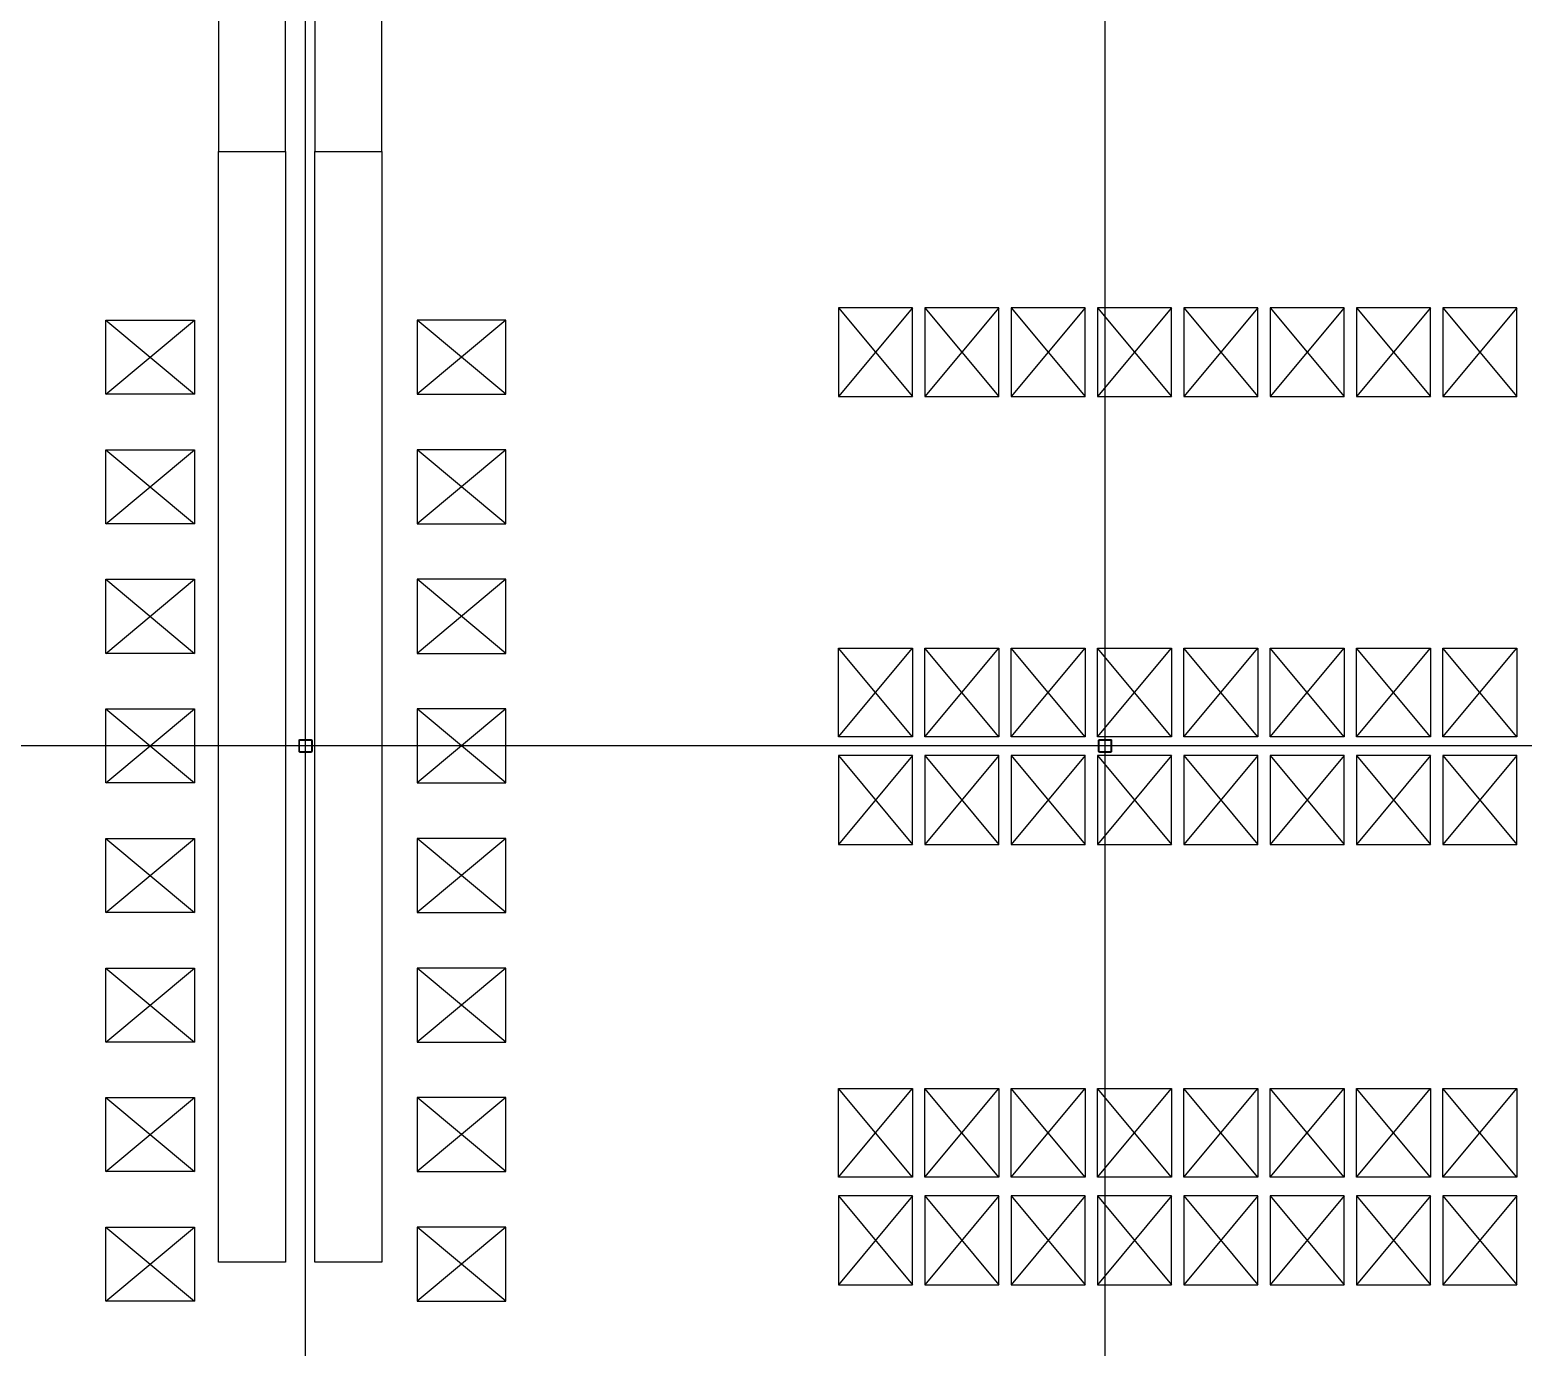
# Model space of a CAD drawing. Header units: millimetres. Extents: x 626570 to 643256, y 6233 to 11343.
# Drawn here: x 641635 to 642442, y 7682 to 8393 of the extents above; entities that cross this region are included whole.
import ezdxf

# ---------------------------------------------------------------- set-up
doc = ezdxf.new("R2010")
doc.units = ezdxf.units.MM
doc.header["$LTSCALE"] = 4000
doc.header["$MEASUREMENT"] = 0
doc.linetypes.add('DASHDOT', pattern=[1, 0.5, -0.25, 0, -0.25])
for name, color, linetype in [('26', 4, 'CONTINUOUS'), ('32', 4, 'CONTINUOUS'), ('MASTERFOUNDATION_1', 4, 'DASHDOT'), ('MASTERFOUNDATION_25', 7, 'CONTINUOUS'), ('SORTER', 4, 'CONTINUOUS')]:
    doc.layers.add(name, color=color, linetype=linetype)

msp = doc.modelspace()

# ---------------------------------------------------------------- linework, layer by layer
at = {"layer": '26', "linetype": 'Continuous'}
for p, q in [((641676.02, 8196.63), (641676.02, 8236.63)), ((641676.02, 8236.63), (641724.02, 8236.63)), ((641676.02, 8196.63), (641724.02, 8236.63)), ((641676.02, 8236.63), (641724.02, 8196.63)), ((641724.02, 8236.63), (641724.02, 8196.63)), ((641892.27, 8236.63), (641844.27, 8236.63)), ((641892.27, 8196.63), (641844.27, 8236.63)), ((641892.27, 8236.63), (641844.27, 8196.63)), ((641844.27, 8236.63), (641844.27, 8196.63)), ((641892.27, 8196.63), (641892.27, 8236.63)), ((641724.02, 8196.63), (641676.02, 8196.63)), ((641844.27, 8196.63), (641892.27, 8196.63)), ((641676.02, 8126.62), (641676.02, 8166.63)), ((641676.02, 8166.63), (641724.02, 8126.62)), ((641676.02, 8126.62), (641724.02, 8166.63)), ((641676.02, 8166.63), (641724.02, 8166.63)), ((641724.02, 8166.63), (641724.02, 8126.62)), ((641892.27, 8166.63), (641844.27, 8126.62)), ((641892.27, 8126.62), (641844.27, 8166.63)), ((641844.27, 8166.63), (641844.27, 8126.62)), ((641892.27, 8166.63), (641844.27, 8166.63)), ((641892.27, 8126.62), (641892.27, 8166.63)), ((641724.02, 8126.62), (641676.02, 8126.62)), ((641844.27, 8126.62), (641892.27, 8126.62)), ((641676.02, 8056.62), (641676.02, 8096.62)), ((641676.02, 8096.62), (641724.02, 8096.62)), ((641676.02, 8056.62), (641724.02, 8096.62)), ((641676.02, 8096.62), (641724.02, 8056.62)), ((641724.02, 8096.62), (641724.02, 8056.62)), ((641892.27, 8096.62), (641844.27, 8096.62)), ((641892.27, 8096.62), (641844.27, 8056.62)), ((641892.27, 8056.62), (641844.27, 8096.62)), ((641844.27, 8096.62), (641844.27, 8056.62)), ((641892.27, 8056.62), (641892.27, 8096.62)), ((641724.02, 8056.62), (641676.02, 8056.62)), ((641844.27, 8056.62), (641892.27, 8056.62)), ((641676.02, 7986.62), (641676.02, 8026.62)), ((641676.02, 7986.62), (641724.02, 8026.62)), ((641676.02, 8026.62), (641724.02, 7986.62)), ((641676.02, 8026.62), (641724.02, 8026.62)), ((641724.02, 8026.62), (641724.02, 7986.62)), ((641892.27, 8026.62), (641844.27, 7986.62)), ((641892.27, 7986.62), (641844.27, 8026.62)), ((641844.27, 8026.62), (641844.27, 7986.62)), ((641892.27, 8026.62), (641844.27, 8026.62)), ((641892.27, 7986.62), (641892.27, 8026.62)), ((641724.02, 7986.62), (641676.02, 7986.62)), ((641844.27, 7986.62), (641892.27, 7986.62)), ((641676.02, 7916.62), (641676.02, 7956.62)), ((641676.02, 7956.62), (641724.02, 7956.62)), ((641676.02, 7916.62), (641724.02, 7956.62)), ((641676.02, 7956.62), (641724.02, 7916.62)), ((641724.02, 7956.62), (641724.02, 7916.62)), ((641892.27, 7956.62), (641844.27, 7956.62)), ((641892.27, 7916.62), (641844.27, 7956.62)), ((641892.27, 7956.62), (641844.27, 7916.62)), ((641844.27, 7956.62), (641844.27, 7916.62)), ((641892.27, 7916.62), (641892.27, 7956.62)), ((641724.02, 7916.62), (641676.02, 7916.62)), ((641844.27, 7916.62), (641892.27, 7916.62)), ((641676.02, 7846.62), (641676.02, 7886.62)), ((641676.02, 7886.62), (641724.02, 7886.62)), ((641676.02, 7886.62), (641724.02, 7846.62)), ((641676.02, 7846.62), (641724.02, 7886.62)), ((641724.02, 7886.62), (641724.02, 7846.62)), ((641892.27, 7886.62), (641844.27, 7886.62)), ((641892.27, 7886.62), (641844.27, 7846.62)), ((641892.27, 7846.62), (641844.27, 7886.62)), ((641844.27, 7886.62), (641844.27, 7846.62)), ((641892.27, 7846.62), (641892.27, 7886.62)), ((641724.02, 7846.62), (641676.02, 7846.62)), ((641844.27, 7846.62), (641892.27, 7846.62)), ((641676.02, 7776.62), (641676.02, 7816.62)), ((641676.02, 7816.62), (641724.02, 7816.62)), ((641676.02, 7776.62), (641724.02, 7816.62)), ((641676.02, 7816.62), (641724.02, 7776.62)), ((641724.02, 7816.62), (641724.02, 7776.62)), ((641892.27, 7816.62), (641844.27, 7816.62)), ((641892.27, 7816.62), (641844.27, 7776.62)), ((641892.27, 7776.62), (641844.27, 7816.62)), ((641844.27, 7816.62), (641844.27, 7776.62)), ((641892.27, 7776.62), (641892.27, 7816.62)), ((641724.02, 7776.62), (641676.02, 7776.62)), ((641844.27, 7776.62), (641892.27, 7776.62)), ((641676.02, 7706.62), (641676.02, 7746.62)), ((641676.02, 7746.62), (641724.02, 7746.62)), ((641676.02, 7706.62), (641724.02, 7746.62)), ((641676.02, 7746.62), (641724.02, 7706.62)), ((641724.02, 7746.62), (641724.02, 7706.62)), ((641892.27, 7746.62), (641844.27, 7746.62)), ((641892.27, 7746.62), (641844.27, 7706.62)), ((641892.27, 7706.62), (641844.27, 7746.62)), ((641844.27, 7746.62), (641844.27, 7706.62)), ((641892.27, 7706.62), (641892.27, 7746.62)), ((641724.02, 7706.62), (641676.02, 7706.62)), ((641844.27, 7706.62), (641892.27, 7706.62))]:
    msp.add_line(p, q, dxfattribs=at)
at = {"layer": '32', "linetype": 'Continuous'}
for p, q in [((642071.87, 8243.37), (642071.87, 8195.37)), ((642111.87, 8243.37), (642071.87, 8195.37)), ((642071.87, 8243.37), (642111.87, 8195.37)), ((642111.87, 8243.37), (642071.87, 8243.37)), ((642111.87, 8195.37), (642111.87, 8243.37)), ((642118.53, 8243.37), (642118.53, 8195.37)), ((642118.53, 8243.37), (642158.53, 8195.37)), ((642158.53, 8243.37), (642118.53, 8195.37)), ((642158.53, 8243.37), (642118.53, 8243.37)), ((642158.53, 8195.37), (642158.53, 8243.37)), ((642165.19, 8243.37), (642165.19, 8195.37)), ((642165.19, 8243.37), (642205.2, 8195.37)), ((642205.2, 8243.37), (642165.19, 8195.37)), ((642205.2, 8243.37), (642165.19, 8243.37)), ((642205.2, 8195.37), (642205.2, 8243.37)), ((642211.86, 8243.37), (642211.86, 8195.37)), ((642211.86, 8243.37), (642251.86, 8195.37)), ((642251.86, 8243.37), (642211.86, 8195.37)), ((642251.86, 8243.37), (642211.86, 8243.37)), ((642251.86, 8195.37), (642251.86, 8243.37)), ((642258.52, 8243.37), (642258.52, 8195.37)), ((642258.52, 8243.37), (642298.52, 8195.37)), ((642298.52, 8243.37), (642258.52, 8195.37)), ((642298.52, 8243.37), (642258.52, 8243.37)), ((642298.52, 8195.37), (642298.52, 8243.37)), ((642305.19, 8243.37), (642345.19, 8195.37)), ((642345.19, 8243.37), (642305.19, 8195.37)), ((642345.19, 8243.37), (642305.19, 8243.37)), ((642305.19, 8243.37), (642305.19, 8195.37)), ((642345.19, 8195.37), (642345.19, 8243.37)), ((642351.85, 8243.37), (642351.85, 8195.37)), ((642351.85, 8243.37), (642391.85, 8195.37)), ((642391.85, 8243.37), (642351.85, 8195.37)), ((642391.85, 8243.37), (642351.85, 8243.37)), ((642391.85, 8195.37), (642391.85, 8243.37)), ((642398.52, 8243.37), (642398.52, 8195.37)), ((642398.52, 8243.37), (642438.52, 8195.37)), ((642438.52, 8243.37), (642398.52, 8195.37)), ((642438.52, 8243.37), (642398.52, 8243.37)), ((642438.52, 8195.37), (642438.52, 8243.37)), ((642071.87, 8195.37), (642111.87, 8195.37)), ((642118.53, 8195.37), (642158.53, 8195.37)), ((642165.19, 8195.37), (642205.2, 8195.37)), ((642211.86, 8195.37), (642251.86, 8195.37)), ((642258.52, 8195.37), (642298.52, 8195.37)), ((642305.19, 8195.37), (642345.19, 8195.37)), ((642351.85, 8195.37), (642391.85, 8195.37)), ((642398.52, 8195.37), (642438.52, 8195.37)), ((642071.87, 8011.46), (642071.87, 8059.46)), ((642111.87, 8011.46), (642071.87, 8059.46)), ((642071.87, 8011.46), (642111.87, 8059.46)), ((642071.87, 8059.46), (642111.87, 8059.46)), ((642111.87, 8059.46), (642111.87, 8011.46)), ((642118.53, 8011.46), (642118.53, 8059.46)), ((642118.53, 8011.46), (642158.53, 8059.46)), ((642158.53, 8011.46), (642118.53, 8059.46)), ((642118.53, 8059.46), (642158.53, 8059.46)), ((642158.53, 8059.46), (642158.53, 8011.46)), ((642165.19, 8011.46), (642165.19, 8059.46)), ((642165.19, 8011.46), (642205.2, 8059.46)), ((642205.2, 8011.46), (642165.19, 8059.46)), ((642165.19, 8059.46), (642205.2, 8059.46)), ((642205.2, 8059.46), (642205.2, 8011.46)), ((642211.86, 8011.46), (642211.86, 8059.46)), ((642211.86, 8011.46), (642251.86, 8059.46)), ((642251.86, 8011.46), (642211.86, 8059.46)), ((642211.86, 8059.46), (642251.86, 8059.46)), ((642251.86, 8059.46), (642251.86, 8011.46)), ((642258.52, 8011.46), (642258.52, 8059.46)), ((642258.52, 8011.46), (642298.52, 8059.46)), ((642298.52, 8011.46), (642258.52, 8059.46)), ((642258.52, 8059.46), (642298.52, 8059.46)), ((642298.52, 8059.46), (642298.52, 8011.46)), ((642305.19, 8011.46), (642345.19, 8059.46)), ((642345.19, 8011.46), (642305.19, 8059.46)), ((642305.19, 8059.46), (642345.19, 8059.46)), ((642305.19, 8011.46), (642305.19, 8059.46)), ((642345.19, 8059.46), (642345.19, 8011.46)), ((642351.85, 8011.46), (642351.85, 8059.46)), ((642351.85, 8011.46), (642391.85, 8059.46)), ((642391.85, 8011.46), (642351.85, 8059.46)), ((642351.85, 8059.46), (642391.85, 8059.46)), ((642391.85, 8059.46), (642391.85, 8011.46)), ((642398.52, 8011.46), (642398.52, 8059.46)), ((642398.52, 8011.46), (642438.52, 8059.46)), ((642438.52, 8011.46), (642398.52, 8059.46)), ((642398.52, 8059.46), (642438.52, 8059.46)), ((642438.52, 8059.46), (642438.52, 8011.46)), ((642111.87, 8011.46), (642071.87, 8011.46)), ((642158.53, 8011.46), (642118.53, 8011.46)), ((642205.2, 8011.46), (642165.19, 8011.46)), ((642251.86, 8011.46), (642211.86, 8011.46)), ((642298.52, 8011.46), (642258.52, 8011.46)), ((642345.19, 8011.46), (642305.19, 8011.46)), ((642391.85, 8011.46), (642351.85, 8011.46)), ((642438.52, 8011.46), (642398.52, 8011.46)), ((642071.87, 8001.36), (642071.87, 7953.36)), ((642111.87, 8001.36), (642071.87, 7953.36)), ((642071.87, 8001.36), (642111.87, 7953.36)), ((642111.87, 8001.36), (642071.87, 8001.36)), ((642111.87, 7953.36), (642111.87, 8001.36)), ((642118.53, 8001.36), (642118.53, 7953.36)), ((642118.53, 8001.36), (642158.53, 7953.36)), ((642158.53, 8001.36), (642118.53, 7953.36)), ((642158.53, 8001.36), (642118.53, 8001.36)), ((642158.53, 7953.36), (642158.53, 8001.36)), ((642165.19, 8001.36), (642165.19, 7953.36)), ((642165.19, 8001.36), (642205.2, 7953.36)), ((642205.2, 8001.36), (642165.19, 7953.36)), ((642205.2, 8001.36), (642165.19, 8001.36)), ((642205.2, 7953.36), (642205.2, 8001.36)), ((642211.86, 8001.36), (642211.86, 7953.36)), ((642211.86, 8001.36), (642251.86, 7953.36)), ((642251.86, 8001.36), (642211.86, 7953.36)), ((642251.86, 8001.36), (642211.86, 8001.36)), ((642251.86, 7953.36), (642251.86, 8001.36)), ((642258.52, 8001.36), (642258.52, 7953.36)), ((642258.52, 8001.36), (642298.52, 7953.36)), ((642298.52, 8001.36), (642258.52, 7953.36)), ((642298.52, 8001.36), (642258.52, 8001.36)), ((642298.52, 7953.36), (642298.52, 8001.36)), ((642305.19, 8001.36), (642345.19, 7953.36)), ((642345.19, 8001.36), (642305.19, 7953.36)), ((642345.19, 8001.36), (642305.19, 8001.36)), ((642305.19, 8001.36), (642305.19, 7953.36)), ((642345.19, 7953.36), (642345.19, 8001.36)), ((642351.85, 8001.36), (642351.85, 7953.36)), ((642351.85, 8001.36), (642391.85, 7953.36)), ((642391.85, 8001.36), (642351.85, 7953.36)), ((642391.85, 8001.36), (642351.85, 8001.36)), ((642391.85, 7953.36), (642391.85, 8001.36)), ((642398.52, 8001.36), (642398.52, 7953.36)), ((642398.52, 8001.36), (642438.52, 7953.36)), ((642438.52, 8001.36), (642398.52, 7953.36)), ((642438.52, 8001.36), (642398.52, 8001.36)), ((642438.52, 7953.36), (642438.52, 8001.36)), ((642071.87, 7953.36), (642111.87, 7953.36)), ((642118.53, 7953.36), (642158.53, 7953.36)), ((642165.19, 7953.36), (642205.2, 7953.36)), ((642211.86, 7953.36), (642251.86, 7953.36)), ((642258.52, 7953.36), (642298.52, 7953.36)), ((642305.19, 7953.36), (642345.19, 7953.36)), ((642351.85, 7953.36), (642391.85, 7953.36)), ((642398.52, 7953.36), (642438.52, 7953.36)), ((642071.87, 7773.61), (642071.87, 7821.62)), ((642111.87, 7773.61), (642071.87, 7821.62)), ((642071.87, 7773.61), (642111.87, 7821.62)), ((642071.87, 7821.62), (642111.87, 7821.62)), ((642111.87, 7821.62), (642111.87, 7773.61)), ((642118.53, 7773.61), (642118.53, 7821.62)), ((642118.53, 7773.61), (642158.53, 7821.62)), ((642158.53, 7773.61), (642118.53, 7821.62)), ((642118.53, 7821.62), (642158.53, 7821.62)), ((642158.53, 7821.62), (642158.53, 7773.61)), ((642165.19, 7773.61), (642165.19, 7821.62)), ((642165.19, 7773.61), (642205.2, 7821.62)), ((642205.2, 7773.61), (642165.19, 7821.62)), ((642165.19, 7821.62), (642205.2, 7821.62)), ((642205.2, 7821.62), (642205.2, 7773.61)), ((642211.86, 7773.61), (642211.86, 7821.62)), ((642211.86, 7773.61), (642251.86, 7821.62)), ((642251.86, 7773.61), (642211.86, 7821.62)), ((642211.86, 7821.62), (642251.86, 7821.62)), ((642251.86, 7821.62), (642251.86, 7773.61)), ((642258.52, 7773.61), (642258.52, 7821.62)), ((642258.52, 7773.61), (642298.52, 7821.62)), ((642298.52, 7773.61), (642258.52, 7821.62)), ((642258.52, 7821.62), (642298.52, 7821.62)), ((642298.52, 7821.62), (642298.52, 7773.61)), ((642305.19, 7773.61), (642345.19, 7821.62)), ((642345.19, 7773.61), (642305.19, 7821.62)), ((642305.19, 7821.62), (642345.19, 7821.62)), ((642305.19, 7773.61), (642305.19, 7821.62)), ((642345.19, 7821.62), (642345.19, 7773.61)), ((642351.85, 7773.61), (642351.85, 7821.62)), ((642351.85, 7773.61), (642391.85, 7821.62)), ((642391.85, 7773.61), (642351.85, 7821.62)), ((642351.85, 7821.62), (642391.85, 7821.62)), ((642391.85, 7821.62), (642391.85, 7773.61)), ((642398.52, 7773.61), (642398.52, 7821.62)), ((642398.52, 7773.61), (642438.52, 7821.62)), ((642438.52, 7773.61), (642398.52, 7821.62)), ((642398.52, 7821.62), (642438.52, 7821.62)), ((642438.52, 7821.62), (642438.52, 7773.61)), ((642111.87, 7773.61), (642071.87, 7773.61)), ((642158.53, 7773.61), (642118.53, 7773.61)), ((642205.2, 7773.61), (642165.19, 7773.61)), ((642251.86, 7773.61), (642211.86, 7773.61)), ((642298.52, 7773.61), (642258.52, 7773.61)), ((642345.19, 7773.61), (642305.19, 7773.61)), ((642391.85, 7773.61), (642351.85, 7773.61)), ((642438.52, 7773.61), (642398.52, 7773.61)), ((642071.87, 7763.52), (642071.87, 7715.52)), ((642111.87, 7763.52), (642071.87, 7715.52)), ((642071.87, 7763.52), (642111.87, 7715.52)), ((642111.87, 7763.52), (642071.87, 7763.52)), ((642111.87, 7715.52), (642111.87, 7763.52)), ((642118.53, 7763.52), (642118.53, 7715.52)), ((642118.53, 7763.52), (642158.53, 7715.52)), ((642158.53, 7763.52), (642118.53, 7715.52)), ((642158.53, 7763.52), (642118.53, 7763.52)), ((642158.53, 7715.52), (642158.53, 7763.52)), ((642165.19, 7763.52), (642165.19, 7715.52)), ((642165.19, 7763.52), (642205.2, 7715.52)), ((642205.2, 7763.52), (642165.19, 7715.52)), ((642205.2, 7763.52), (642165.19, 7763.52)), ((642205.2, 7715.52), (642205.2, 7763.52)), ((642211.86, 7763.52), (642211.86, 7715.52)), ((642211.86, 7763.52), (642251.86, 7715.52)), ((642251.86, 7763.52), (642211.86, 7715.52)), ((642251.86, 7763.52), (642211.86, 7763.52)), ((642251.86, 7715.52), (642251.86, 7763.52)), ((642258.52, 7763.52), (642258.52, 7715.52)), ((642258.52, 7763.52), (642298.52, 7715.52)), ((642298.52, 7763.52), (642258.52, 7715.52)), ((642298.52, 7763.52), (642258.52, 7763.52)), ((642298.52, 7715.52), (642298.52, 7763.52)), ((642305.19, 7763.52), (642345.19, 7715.52)), ((642345.19, 7763.52), (642305.19, 7715.52)), ((642345.19, 7763.52), (642305.19, 7763.52)), ((642305.19, 7763.52), (642305.19, 7715.52)), ((642345.19, 7715.52), (642345.19, 7763.52)), ((642351.85, 7763.52), (642351.85, 7715.52)), ((642351.85, 7763.52), (642391.85, 7715.52)), ((642391.85, 7763.52), (642351.85, 7715.52)), ((642391.85, 7763.52), (642351.85, 7763.52)), ((642391.85, 7715.52), (642391.85, 7763.52)), ((642398.52, 7763.52), (642398.52, 7715.52)), ((642398.52, 7763.52), (642438.52, 7715.52)), ((642438.52, 7763.52), (642398.52, 7715.52)), ((642438.52, 7763.52), (642398.52, 7763.52)), ((642438.52, 7715.52), (642438.52, 7763.52)), ((642071.87, 7715.52), (642111.87, 7715.52)), ((642118.53, 7715.52), (642158.53, 7715.52)), ((642165.19, 7715.52), (642205.2, 7715.52)), ((642211.86, 7715.52), (642251.86, 7715.52)), ((642258.52, 7715.52), (642298.52, 7715.52)), ((642305.19, 7715.52), (642345.19, 7715.52)), ((642351.85, 7715.52), (642391.85, 7715.52)), ((642398.52, 7715.52), (642438.52, 7715.52))]:
    msp.add_line(p, q, dxfattribs=at)
at = {"layer": 'MASTERFOUNDATION_1', "linetype": 'DASHDOT'}
for p, q in [((641784.02, 6627.53), (641784.02, 11123.23)), ((642216.03, 6627.53), (642216.03, 11123.23)), ((643023.86, 8006.61), (626795.24, 8006.61))]:
    msp.add_line(p, q, dxfattribs=at)
at = {"layer": 'MASTERFOUNDATION_25', "linetype": 'Continuous', "flags": 128}
for points in [[(641781.1, 8010.11), (641786.86, 8010.11), (641786.88, 8010.11), (641786.9, 8010.11), (641786.92, 8010.1), (641786.94, 8010.1), (641786.96, 8010.1), (641786.98, 8010.09), (641787.01, 8010.09), (641787.03, 8010.08), (641787.05, 8010.08), (641787.07, 8010.07), (641787.09, 8010.06), (641787.11, 8010.05), (641787.13, 8010.05), (641787.15, 8010.04), (641787.17, 8010.02), (641787.19, 8010.01), (641787.2, 8010), (641787.22, 8009.99), (641787.24, 8009.98), (641787.26, 8009.96), (641787.27, 8009.95), (641787.29, 8009.93), (641787.3, 8009.92), (641787.32, 8009.9), (641787.33, 8009.89), (641787.35, 8009.87), (641787.36, 8009.85), (641787.37, 8009.83), (641787.38, 8009.82), (641787.39, 8009.8), (641787.4, 8009.78), (641787.41, 8009.76), (641787.42, 8009.74), (641787.43, 8009.72), (641787.44, 8009.7), (641787.45, 8009.68), (641787.45, 8009.66), (641787.46, 8009.64), (641787.46, 8009.62), (641787.47, 8009.59), (641787.47, 8009.57), (641787.47, 8009.55), (641787.48, 8009.53), (641787.48, 8009.51), (641787.48, 8009.49), (641787.48, 8003.73), (641787.48, 8003.71), (641787.48, 8003.69), (641787.47, 8003.66), (641787.47, 8003.64), (641787.47, 8003.62), (641787.46, 8003.6), (641787.46, 8003.58), (641787.45, 8003.56), (641787.45, 8003.54), (641787.44, 8003.52), (641787.43, 8003.5), (641787.42, 8003.48), (641787.41, 8003.46), (641787.4, 8003.44), (641787.39, 8003.42), (641787.38, 8003.4), (641787.37, 8003.38), (641787.36, 8003.36), (641787.35, 8003.35), (641787.33, 8003.33), (641787.32, 8003.31), (641787.3, 8003.3), (641787.29, 8003.28), (641787.27, 8003.27), (641787.26, 8003.25), (641787.24, 8003.24), (641787.22, 8003.23), (641787.2, 8003.21), (641787.19, 8003.2), (641787.17, 8003.19), (641787.15, 8003.18), (641787.13, 8003.17), (641787.11, 8003.16), (641787.09, 8003.15), (641787.07, 8003.15), (641787.05, 8003.14), (641787.03, 8003.13), (641787.01, 8003.13), (641786.98, 8003.12), (641786.96, 8003.12), (641786.94, 8003.11), (641786.92, 8003.11), (641786.9, 8003.11), (641786.88, 8003.11), (641786.86, 8003.11), (641781.1, 8003.11), (641781.08, 8003.11), (641781.06, 8003.11), (641781.03, 8003.11), (641781.01, 8003.11), (641780.99, 8003.12), (641780.97, 8003.12), (641780.95, 8003.13), (641780.93, 8003.13), (641780.91, 8003.14), (641780.89, 8003.15), (641780.87, 8003.15), (641780.85, 8003.16), (641780.83, 8003.17), (641780.81, 8003.18), (641780.79, 8003.19), (641780.77, 8003.2), (641780.75, 8003.21), (641780.73, 8003.23), (641780.72, 8003.24), (641780.7, 8003.25), (641780.68, 8003.27), (641780.67, 8003.28), (641780.65, 8003.3), (641780.64, 8003.31), (641780.62, 8003.33), (641780.61, 8003.35), (641780.6, 8003.36), (641780.58, 8003.38), (641780.57, 8003.4), (641780.56, 8003.42), (641780.55, 8003.44), (641780.54, 8003.46), (641780.53, 8003.48), (641780.52, 8003.5), (641780.51, 8003.52), (641780.51, 8003.54), (641780.5, 8003.56), (641780.5, 8003.58), (641780.49, 8003.6), (641780.49, 8003.62), (641780.48, 8003.64), (641780.48, 8003.66), (641780.48, 8003.69), (641780.48, 8003.71), (641780.48, 8003.73), (641780.48, 8009.49), (641780.48, 8009.51), (641780.48, 8009.53), (641780.48, 8009.55), (641780.48, 8009.57), (641780.49, 8009.59), (641780.49, 8009.62), (641780.5, 8009.64), (641780.5, 8009.66), (641780.51, 8009.68), (641780.51, 8009.7), (641780.52, 8009.72), (641780.53, 8009.74), (641780.54, 8009.76), (641780.55, 8009.78), (641780.56, 8009.8), (641780.57, 8009.82), (641780.58, 8009.83), (641780.6, 8009.85), (641780.61, 8009.87), (641780.62, 8009.89), (641780.64, 8009.9), (641780.65, 8009.92), (641780.67, 8009.93), (641780.68, 8009.95), (641780.7, 8009.96), (641780.72, 8009.98), (641780.73, 8009.99), (641780.75, 8010), (641780.77, 8010.01), (641780.79, 8010.02), (641780.81, 8010.04), (641780.83, 8010.05), (641780.85, 8010.05), (641780.87, 8010.06), (641780.89, 8010.07), (641780.91, 8010.08), (641780.93, 8010.08), (641780.95, 8010.09), (641780.97, 8010.09), (641780.99, 8010.1), (641781.01, 8010.1), (641781.03, 8010.1), (641781.06, 8010.11), (641781.08, 8010.11), (641781.1, 8010.11)], [(641781.1, 8009.8), (641786.86, 8009.8), (641786.87, 8009.8), (641786.88, 8009.79), (641786.89, 8009.79), (641786.9, 8009.79), (641786.91, 8009.79), (641786.92, 8009.79), (641786.93, 8009.79), (641786.94, 8009.78), (641786.95, 8009.78), (641786.96, 8009.78), (641786.97, 8009.77), (641786.98, 8009.77), (641786.99, 8009.76), (641787, 8009.76), (641787.01, 8009.75), (641787.02, 8009.75), (641787.03, 8009.74), (641787.04, 8009.74), (641787.05, 8009.73), (641787.05, 8009.72), (641787.06, 8009.72), (641787.07, 8009.71), (641787.08, 8009.7), (641787.08, 8009.69), (641787.09, 8009.69), (641787.1, 8009.68), (641787.11, 8009.67), (641787.11, 8009.66), (641787.12, 8009.65), (641787.12, 8009.64), (641787.13, 8009.63), (641787.13, 8009.62), (641787.14, 8009.61), (641787.14, 8009.6), (641787.15, 8009.59), (641787.15, 8009.58), (641787.15, 8009.57), (641787.16, 8009.56), (641787.16, 8009.55), (641787.16, 8009.54), (641787.16, 8009.53), (641787.16, 8009.52), (641787.16, 8009.51), (641787.16, 8009.5), (641787.16, 8009.49), (641787.16, 8003.73), (641787.16, 8003.72), (641787.16, 8003.71), (641787.16, 8003.7), (641787.16, 8003.69), (641787.16, 8003.68), (641787.16, 8003.67), (641787.16, 8003.66), (641787.15, 8003.64), (641787.15, 8003.63), (641787.15, 8003.62), (641787.14, 8003.61), (641787.14, 8003.6), (641787.13, 8003.59), (641787.13, 8003.58), (641787.12, 8003.58), (641787.12, 8003.57), (641787.11, 8003.56), (641787.11, 8003.55), (641787.1, 8003.54), (641787.09, 8003.53), (641787.08, 8003.52), (641787.08, 8003.52), (641787.07, 8003.51), (641787.06, 8003.5), (641787.05, 8003.49), (641787.05, 8003.49), (641787.04, 8003.48), (641787.03, 8003.47), (641787.02, 8003.47), (641787.01, 8003.46), (641787, 8003.46), (641786.99, 8003.45), (641786.98, 8003.45), (641786.97, 8003.44), (641786.96, 8003.44), (641786.95, 8003.44), (641786.94, 8003.43), (641786.93, 8003.43), (641786.92, 8003.43), (641786.91, 8003.43), (641786.9, 8003.42), (641786.89, 8003.42), (641786.88, 8003.42), (641786.87, 8003.42), (641786.86, 8003.42), (641781.1, 8003.42), (641781.09, 8003.42), (641781.08, 8003.42), (641781.07, 8003.42), (641781.06, 8003.42), (641781.05, 8003.43), (641781.03, 8003.43), (641781.02, 8003.43), (641781.01, 8003.43), (641781, 8003.44), (641780.99, 8003.44), (641780.98, 8003.44), (641780.97, 8003.45), (641780.96, 8003.45), (641780.95, 8003.46), (641780.94, 8003.46), (641780.94, 8003.47), (641780.93, 8003.47), (641780.92, 8003.48), (641780.91, 8003.49), (641780.9, 8003.49), (641780.89, 8003.5), (641780.88, 8003.51), (641780.88, 8003.52), (641780.87, 8003.52), (641780.86, 8003.53), (641780.86, 8003.54), (641780.85, 8003.55), (641780.84, 8003.56), (641780.84, 8003.57), (641780.83, 8003.58), (641780.83, 8003.58), (641780.82, 8003.59), (641780.82, 8003.6), (641780.81, 8003.61), (641780.81, 8003.62), (641780.81, 8003.63), (641780.8, 8003.64), (641780.8, 8003.66), (641780.8, 8003.67), (641780.79, 8003.68), (641780.79, 8003.69), (641780.79, 8003.7), (641780.79, 8003.71), (641780.79, 8003.72), (641780.79, 8003.73), (641780.79, 8009.49), (641780.79, 8009.5), (641780.79, 8009.51), (641780.79, 8009.52), (641780.79, 8009.53), (641780.79, 8009.54), (641780.8, 8009.55), (641780.8, 8009.56), (641780.8, 8009.57), (641780.81, 8009.58), (641780.81, 8009.59), (641780.81, 8009.6), (641780.82, 8009.61), (641780.82, 8009.62), (641780.83, 8009.63), (641780.83, 8009.64), (641780.84, 8009.65), (641780.84, 8009.66), (641780.85, 8009.67), (641780.86, 8009.68), (641780.86, 8009.69), (641780.87, 8009.69), (641780.88, 8009.7), (641780.88, 8009.71), (641780.89, 8009.72), (641780.9, 8009.72), (641780.91, 8009.73), (641780.92, 8009.74), (641780.93, 8009.74), (641780.94, 8009.75), (641780.94, 8009.75), (641780.95, 8009.76), (641780.96, 8009.76), (641780.97, 8009.77), (641780.98, 8009.77), (641780.99, 8009.78), (641781, 8009.78), (641781.01, 8009.78), (641781.02, 8009.79), (641781.03, 8009.79), (641781.05, 8009.79), (641781.06, 8009.79), (641781.07, 8009.79), (641781.08, 8009.79), (641781.09, 8009.8), (641781.1, 8009.8)], [(642213.11, 8010.11), (642218.86, 8010.11), (642218.89, 8010.11), (642218.91, 8010.11), (642218.93, 8010.1), (642218.95, 8010.1), (642218.97, 8010.1), (642218.99, 8010.09), (642219.01, 8010.09), (642219.03, 8010.08), (642219.06, 8010.08), (642219.08, 8010.07), (642219.1, 8010.06), (642219.12, 8010.05), (642219.14, 8010.05), (642219.16, 8010.04), (642219.17, 8010.02), (642219.19, 8010.01), (642219.21, 8010), (642219.23, 8009.99), (642219.25, 8009.98), (642219.26, 8009.96), (642219.28, 8009.95), (642219.3, 8009.93), (642219.31, 8009.92), (642219.33, 8009.9), (642219.34, 8009.89), (642219.35, 8009.87), (642219.37, 8009.85), (642219.38, 8009.83), (642219.39, 8009.82), (642219.4, 8009.8), (642219.41, 8009.78), (642219.42, 8009.76), (642219.43, 8009.74), (642219.44, 8009.72), (642219.45, 8009.7), (642219.45, 8009.68), (642219.46, 8009.66), (642219.47, 8009.64), (642219.47, 8009.62), (642219.48, 8009.59), (642219.48, 8009.57), (642219.48, 8009.55), (642219.48, 8009.53), (642219.48, 8009.51), (642219.49, 8009.49), (642219.49, 8003.73), (642219.48, 8003.71), (642219.48, 8003.69), (642219.48, 8003.66), (642219.48, 8003.64), (642219.48, 8003.62), (642219.47, 8003.6), (642219.47, 8003.58), (642219.46, 8003.56), (642219.45, 8003.54), (642219.45, 8003.52), (642219.44, 8003.5), (642219.43, 8003.48), (642219.42, 8003.46), (642219.41, 8003.44), (642219.4, 8003.42), (642219.39, 8003.4), (642219.38, 8003.38), (642219.37, 8003.36), (642219.35, 8003.35), (642219.34, 8003.33), (642219.33, 8003.31), (642219.31, 8003.3), (642219.3, 8003.28), (642219.28, 8003.27), (642219.26, 8003.25), (642219.25, 8003.24), (642219.23, 8003.23), (642219.21, 8003.21), (642219.19, 8003.2), (642219.17, 8003.19), (642219.16, 8003.18), (642219.14, 8003.17), (642219.12, 8003.16), (642219.1, 8003.15), (642219.08, 8003.15), (642219.06, 8003.14), (642219.03, 8003.13), (642219.01, 8003.13), (642218.99, 8003.12), (642218.97, 8003.12), (642218.95, 8003.11), (642218.93, 8003.11), (642218.91, 8003.11), (642218.89, 8003.11), (642218.86, 8003.11), (642213.11, 8003.11), (642213.08, 8003.11), (642213.06, 8003.11), (642213.04, 8003.11), (642213.02, 8003.11), (642213, 8003.12), (642212.98, 8003.12), (642212.96, 8003.13), (642212.94, 8003.13), (642212.91, 8003.14), (642212.89, 8003.15), (642212.87, 8003.15), (642212.85, 8003.16), (642212.83, 8003.17), (642212.81, 8003.18), (642212.8, 8003.19), (642212.78, 8003.2), (642212.76, 8003.21), (642212.74, 8003.23), (642212.72, 8003.24), (642212.71, 8003.25), (642212.69, 8003.27), (642212.67, 8003.28), (642212.66, 8003.3), (642212.64, 8003.31), (642212.63, 8003.33), (642212.62, 8003.35), (642212.6, 8003.36), (642212.59, 8003.38), (642212.58, 8003.4), (642212.57, 8003.42), (642212.56, 8003.44), (642212.55, 8003.46), (642212.54, 8003.48), (642212.53, 8003.5), (642212.52, 8003.52), (642212.52, 8003.54), (642212.51, 8003.56), (642212.5, 8003.58), (642212.5, 8003.6), (642212.49, 8003.62), (642212.49, 8003.64), (642212.49, 8003.66), (642212.49, 8003.69), (642212.49, 8003.71), (642212.49, 8003.73), (642212.49, 8009.49), (642212.49, 8009.51), (642212.49, 8009.53), (642212.49, 8009.55), (642212.49, 8009.57), (642212.49, 8009.59), (642212.5, 8009.62), (642212.5, 8009.64), (642212.51, 8009.66), (642212.52, 8009.68), (642212.52, 8009.7), (642212.53, 8009.72), (642212.54, 8009.74), (642212.55, 8009.76), (642212.56, 8009.78), (642212.57, 8009.8), (642212.58, 8009.82), (642212.59, 8009.83), (642212.6, 8009.85), (642212.62, 8009.87), (642212.63, 8009.89), (642212.64, 8009.9), (642212.66, 8009.92), (642212.67, 8009.93), (642212.69, 8009.95), (642212.71, 8009.96), (642212.72, 8009.98), (642212.74, 8009.99), (642212.76, 8010), (642212.78, 8010.01), (642212.8, 8010.02), (642212.81, 8010.04), (642212.83, 8010.05), (642212.85, 8010.05), (642212.87, 8010.06), (642212.89, 8010.07), (642212.91, 8010.08), (642212.94, 8010.08), (642212.96, 8010.09), (642212.98, 8010.09), (642213, 8010.1), (642213.02, 8010.1), (642213.04, 8010.1), (642213.06, 8010.11), (642213.08, 8010.11), (642213.11, 8010.11)], [(642213.11, 8009.8), (642218.86, 8009.8), (642218.87, 8009.8), (642218.89, 8009.79), (642218.9, 8009.79), (642218.91, 8009.79), (642218.92, 8009.79), (642218.93, 8009.79), (642218.94, 8009.79), (642218.95, 8009.78), (642218.96, 8009.78), (642218.97, 8009.78), (642218.98, 8009.77), (642218.99, 8009.77), (642219, 8009.76), (642219.01, 8009.76), (642219.02, 8009.75), (642219.03, 8009.75), (642219.04, 8009.74), (642219.04, 8009.74), (642219.05, 8009.73), (642219.06, 8009.72), (642219.07, 8009.72), (642219.08, 8009.71), (642219.09, 8009.7), (642219.09, 8009.69), (642219.1, 8009.69), (642219.11, 8009.68), (642219.11, 8009.67), (642219.12, 8009.66), (642219.13, 8009.65), (642219.13, 8009.64), (642219.14, 8009.63), (642219.14, 8009.62), (642219.15, 8009.61), (642219.15, 8009.6), (642219.15, 8009.59), (642219.16, 8009.58), (642219.16, 8009.57), (642219.16, 8009.56), (642219.17, 8009.55), (642219.17, 8009.54), (642219.17, 8009.53), (642219.17, 8009.52), (642219.17, 8009.51), (642219.17, 8009.5), (642219.17, 8009.49), (642219.17, 8003.73), (642219.17, 8003.72), (642219.17, 8003.71), (642219.17, 8003.7), (642219.17, 8003.69), (642219.17, 8003.68), (642219.17, 8003.67), (642219.16, 8003.66), (642219.16, 8003.64), (642219.16, 8003.63), (642219.15, 8003.62), (642219.15, 8003.61), (642219.15, 8003.6), (642219.14, 8003.59), (642219.14, 8003.58), (642219.13, 8003.58), (642219.13, 8003.57), (642219.12, 8003.56), (642219.11, 8003.55), (642219.11, 8003.54), (642219.1, 8003.53), (642219.09, 8003.52), (642219.09, 8003.52), (642219.08, 8003.51), (642219.07, 8003.5), (642219.06, 8003.49), (642219.05, 8003.49), (642219.04, 8003.48), (642219.04, 8003.47), (642219.03, 8003.47), (642219.02, 8003.46), (642219.01, 8003.46), (642219, 8003.45), (642218.99, 8003.45), (642218.98, 8003.44), (642218.97, 8003.44), (642218.96, 8003.44), (642218.95, 8003.43), (642218.94, 8003.43), (642218.93, 8003.43), (642218.92, 8003.43), (642218.91, 8003.42), (642218.9, 8003.42), (642218.89, 8003.42), (642218.87, 8003.42), (642218.86, 8003.42), (642213.11, 8003.42), (642213.1, 8003.42), (642213.09, 8003.42), (642213.07, 8003.42), (642213.06, 8003.42), (642213.05, 8003.43), (642213.04, 8003.43), (642213.03, 8003.43), (642213.02, 8003.43), (642213.01, 8003.44), (642213, 8003.44), (642212.99, 8003.44), (642212.98, 8003.45), (642212.97, 8003.45), (642212.96, 8003.46), (642212.95, 8003.46), (642212.94, 8003.47), (642212.93, 8003.47), (642212.93, 8003.48), (642212.92, 8003.49), (642212.91, 8003.49), (642212.9, 8003.5), (642212.89, 8003.51), (642212.88, 8003.52), (642212.88, 8003.52), (642212.87, 8003.53), (642212.86, 8003.54), (642212.86, 8003.55), (642212.85, 8003.56), (642212.84, 8003.57), (642212.84, 8003.58), (642212.83, 8003.58), (642212.83, 8003.59), (642212.82, 8003.6), (642212.82, 8003.61), (642212.82, 8003.62), (642212.81, 8003.63), (642212.81, 8003.64), (642212.81, 8003.66), (642212.8, 8003.67), (642212.8, 8003.68), (642212.8, 8003.69), (642212.8, 8003.7), (642212.8, 8003.71), (642212.8, 8003.72), (642212.8, 8003.73), (642212.8, 8009.49), (642212.8, 8009.5), (642212.8, 8009.51), (642212.8, 8009.52), (642212.8, 8009.53), (642212.8, 8009.54), (642212.8, 8009.55), (642212.81, 8009.56), (642212.81, 8009.57), (642212.81, 8009.58), (642212.82, 8009.59), (642212.82, 8009.6), (642212.82, 8009.61), (642212.83, 8009.62), (642212.83, 8009.63), (642212.84, 8009.64), (642212.84, 8009.65), (642212.85, 8009.66), (642212.86, 8009.67), (642212.86, 8009.68), (642212.87, 8009.69), (642212.88, 8009.69), (642212.88, 8009.7), (642212.89, 8009.71), (642212.9, 8009.72), (642212.91, 8009.72), (642212.92, 8009.73), (642212.93, 8009.74), (642212.93, 8009.74), (642212.94, 8009.75), (642212.95, 8009.75), (642212.96, 8009.76), (642212.97, 8009.76), (642212.98, 8009.77), (642212.99, 8009.77), (642213, 8009.78), (642213.01, 8009.78), (642213.02, 8009.78), (642213.03, 8009.79), (642213.04, 8009.79), (642213.05, 8009.79), (642213.06, 8009.79), (642213.07, 8009.79), (642213.09, 8009.79), (642213.1, 8009.8), (642213.11, 8009.8)]]:
    msp.add_lwpolyline(points, close=True, dxfattribs=at)
at = {"layer": 'SORTER', "ltscale": 0.25}
for p, q in [((641736.99, 9946.56), (641736.99, 8327.81)), ((641773.24, 8327.81), (641772.93, 9946.56)), ((641789.33, 9921.94), (641789.02, 8327.69)), ((641825.27, 8327.69), (641825.27, 9921.94)), ((641736.99, 7727.81), (641736.99, 8327.81)), ((641736.99, 8327.81), (641773.24, 8327.81)), ((641773.24, 8327.81), (641773.24, 7727.81)), ((641789.02, 7727.69), (641789.02, 8327.69)), ((641789.02, 8327.69), (641825.27, 8327.69)), ((641825.27, 8327.69), (641825.27, 7727.69)), ((641773.24, 7727.81), (641736.99, 7727.81)), ((641825.27, 7727.69), (641789.02, 7727.69))]:
    msp.add_line(p, q, dxfattribs=at)

doc.saveas('drawing.dxf')
